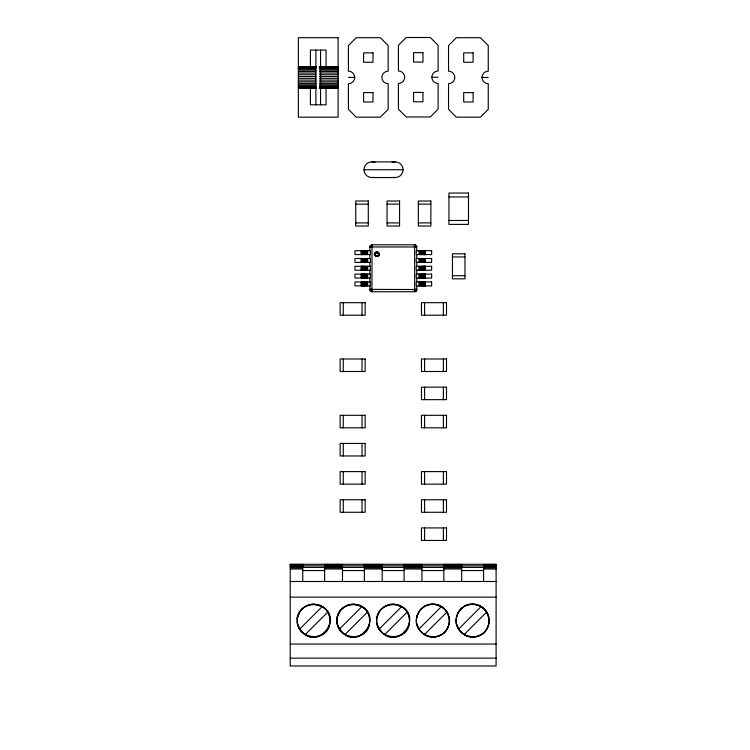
<?xml version="1.0" encoding="UTF-8"?>
<svg xmlns="http://www.w3.org/2000/svg" width="750" height="750" viewBox="0 0 750 750"><rect width="100%" height="100%" fill="white"/><g stroke="black" fill="none" stroke-linecap="round" stroke-linejoin="round"><path stroke-width="1.12" d="M376.969 252.497C370.744 256.847 383.034 256.669 376.988 251.841C385.791 257.953 367.706 257.184 376.988 251.841M414.684 289.425L416.747 289.753L414.675 289.462C418.678 290.391 415.688 290.016 414.684 289.387L414.637 247.003L416.663 246.422L416.775 250.669M369.853 250.669L369.966 246.422L372.197 244.8L414.431 244.8L416.663 246.422L414.675 247.069L416.747 246.788L414.684 247.153L416.775 247.153M416.663 290.109L414.656 289.5L416.334 290.747L414.637 289.528L371.953 289.387L372.019 246.975L414.609 246.975L416.522 246.084L414.637 247.003L416.091 245.494M416.775 289.387L414.684 289.387L416.775 289.387L416.775 285.863M297.591 617.4C294.122 631.087 311.55 642.656 322.819 634.256C334.884 627.047 330.825 606.516 316.903 604.491C310.538 603.169 303.609 606.047 300.047 611.475C297.891 615.019 294.45 624.759 300.047 611.475C303.075 607.003 308.297 604.219 313.697 604.181C353.128 611.719 311.831 660.9 297.544 623.569M337.322 617.4C333.853 631.087 351.281 642.656 362.55 634.256C374.616 627.047 370.556 606.516 356.634 604.491C350.269 603.169 343.341 606.047 339.769 611.475C337.622 615.019 334.181 624.759 339.769 611.475C342.806 607.003 348.028 604.219 353.428 604.181C392.859 611.719 351.562 660.9 337.275 623.569M377.053 617.4C373.575 631.087 391.012 642.656 402.281 634.256C414.347 627.056 410.287 606.516 396.366 604.491C390 603.169 383.072 606.047 379.5 611.475C377.353 615.019 373.912 624.759 379.5 611.475C382.538 607.003 387.759 604.219 393.159 604.181C432.591 611.719 391.294 660.9 377.006 623.569M416.784 617.4C412.116 635.691 441.047 644.963 447.863 627.347C455.803 612.094 434.109 596.334 422.006 608.306C419.344 610.678 417.506 613.913 416.784 617.4C418.219 609.909 425.259 604.125 432.891 604.181C449.128 603.366 455.531 627.638 440.953 634.913C427.987 643.088 410.981 627.45 417.919 613.856C423.581 599.391 447.019 602.344 449.044 617.634M456.516 617.4C451.847 635.691 480.778 644.963 487.594 627.347C495.534 612.094 473.841 596.334 461.737 608.306C459.075 610.678 457.238 613.913 456.516 617.4C457.95 609.909 464.991 604.125 472.622 604.181C488.859 603.366 495.262 627.638 480.684 634.913C467.719 643.088 450.712 627.45 457.65 613.856C463.312 599.391 486.741 602.344 488.775 617.634M376.594 256.519L376.678 255.863M372.197 291.731L372.159 289.631L372.197 291.731L414.431 291.731L416.091 291.047L414.609 289.556L415.809 291.281L414.544 289.603L415.162 291.619L414.469 289.631L414.806 291.703M414.797 244.828L414.469 246.9L415.809 245.25L414.581 246.947M377.25 252.534L377.391 251.897M329.803 623.803C326.991 642.769 296.344 639.75 297.272 620.606C296.344 601.219 327.309 598.659 329.85 617.634M369.534 623.803C366.713 642.769 336.075 639.75 337.003 620.606C336.075 601.219 367.041 598.659 369.581 617.634M409.266 623.803C406.444 642.769 375.806 639.75 376.734 620.606C375.806 601.219 406.772 598.659 409.312 617.634M448.997 623.803C447.159 634.913 432.919 640.809 423.769 634.256M488.728 623.803C486.891 634.913 472.65 640.809 463.5 634.256M376.209 256.434L376.397 255.806M371.475 291.619L372.122 289.622L370.538 291.047L371.831 291.703M377.522 252.619L377.766 252.009M375.834 256.284L376.134 255.694M371.137 291.478L372.084 289.603L370.819 291.281M377.775 252.75L378.122 252.188M375.497 256.078L375.891 255.544M416.091 291.047L414.609 289.556L415.819 291.272M378.009 252.919L378.441 252.431M299.653 629.119L322.209 606.562M305.184 634.65L327.741 612.084M339.384 629.119L361.941 606.562M344.916 634.65L367.472 612.084M379.116 629.119L401.672 606.562M384.647 634.65L407.203 612.084M422.241 633.113L418.847 629.119L441.403 606.562M424.378 634.65L446.934 612.084M461.972 633.113L458.578 629.119L481.134 606.562M464.109 634.65L486.666 612.084M375.197 255.816L375.675 255.356M378.206 253.125L378.722 252.713M414.637 247.003L416.334 245.775M371.953 289.387L369.853 289.387L371.953 289.425L370.303 290.766L372 289.528L370.106 290.447L369.853 285.863M374.944 255.506L375.487 255.131M378.366 253.369L378.938 253.041M374.756 255.159L375.356 254.887M378.488 253.622L379.106 253.406M369.966 290.109L371.962 289.462M374.625 254.784L375.253 254.616M378.562 253.903L379.209 253.791M374.55 254.391L375.206 254.334M392.053 162.169L395.269 161.897A7.819 7.819 0 0 1 403.097 169.725A7.819 7.819 0 0 1 395.269 177.544L371.812 177.544A7.819 7.819 0 0 1 363.984 169.725A7.819 7.819 0 0 1 371.812 161.897L395.269 161.897M371.812 177.544L373.959 177.366M298.369 66.562L316.537 66.562M319.35 66.562L338.1 66.562M298.369 66.712L315.9 66.712M319.406 66.712L338.1 66.712M298.369 67.153L315.9 67.153M319.406 67.153L338.1 67.153M298.369 67.875L315.9 67.875M319.406 67.875L338.1 67.875M298.369 68.859L315.9 68.859M319.406 68.859L338.1 68.859M298.369 70.069L315.9 70.069M319.406 70.069L338.1 70.069M298.369 71.484L315.9 71.484M319.406 71.484L338.1 71.484M298.369 73.069L315.9 73.069M319.406 73.069L338.1 73.069M298.369 74.766L315.9 74.766M319.406 74.766L338.1 74.766M298.369 76.537L315.9 76.537M319.406 76.537L338.1 76.537M431.878 77.231A6.253 6.253 0 0 0 438.131 83.484L438.131 109.144L430.312 116.963L406.219 116.963L398.4 109.144L398.4 83.484A6.253 6.253 0 0 0 404.653 77.231A6.253 6.253 0 0 0 398.4 70.978L398.4 45.319L406.219 37.5L430.312 37.5L438.131 45.319L438.131 70.978A6.253 6.253 0 0 0 431.878 77.231L438.131 77.231M348.422 77.438L354.684 77.438A6.253 6.253 0 0 0 348.422 71.175L348.422 45.525L356.241 37.706L380.334 37.706L388.153 45.525L388.153 71.175A6.253 6.253 0 0 0 381.9 77.438A6.253 6.253 0 0 0 388.153 83.691L388.153 109.341L380.334 117.169L356.241 117.169L348.422 109.341L348.422 83.691A6.253 6.253 0 0 0 354.684 77.438M482.006 77.438A6.253 6.253 0 0 1 488.259 71.175L488.259 45.525L480.441 37.706L456.356 37.706L448.538 45.525L448.538 71.175A6.253 6.253 0 0 1 454.791 77.438A6.253 6.253 0 0 1 448.538 83.691L448.538 109.341L456.356 117.169L480.441 117.169L488.259 109.341L488.259 83.691A6.253 6.253 0 0 1 482.006 77.438L488.259 77.438M298.369 78.328L315.9 78.328M319.406 78.328L338.1 78.328M298.369 80.1L315.9 80.1M319.406 80.1L338.1 80.1M298.369 81.797L315.9 81.797M319.406 81.797L338.1 81.797M298.369 83.381L315.9 83.381M319.406 83.381L338.1 83.381M298.369 84.797L315.9 84.797M319.406 84.797L338.1 84.797M298.369 86.016L315.9 86.016M319.406 86.016L338.1 86.016M298.369 86.991L315.9 86.991M319.406 86.991L338.1 86.991M298.369 87.713L315.9 87.713M319.406 87.713L338.1 87.713M298.369 88.153L315.9 88.153M319.406 88.153L338.1 88.153M298.369 88.303L316.537 88.303M319.35 88.303L338.1 88.303M363.984 169.725L403.097 169.725M448.959 196.959L468.478 196.959M355.772 204.131L368.287 204.131M387.056 204.131L399.572 204.131M418.341 204.131L430.856 204.131M448.959 220.472L468.478 220.472M355.772 222.909L368.287 222.909M387.056 222.909L399.572 222.909M418.341 222.909L430.856 222.909M369.853 247.153L371.953 247.153L369.966 246.422L371.962 247.069L370.303 245.775L371.962 247.069M378.581 254.184L379.237 254.184M452.456 256.941L464.972 256.941M452.456 275.709L464.972 275.709M290.231 564.45L302.747 564.45M324.647 564.45L342.478 564.45M364.378 564.45L382.209 564.45M404.109 564.45L421.941 564.45M443.841 564.45L461.672 564.45M483.572 564.45L496.087 564.45M290.231 564.919L302.747 564.919M324.647 564.919L342.478 564.919M364.378 564.919L382.209 564.919M404.109 564.919L421.941 564.919M443.841 564.919L461.672 564.919M483.572 564.919L496.087 564.919M290.231 565.669L302.747 565.669M324.647 565.669L342.478 565.669M364.378 565.669L382.209 565.669M404.109 565.669L421.941 565.669M443.841 565.669L461.672 565.669M483.572 565.669L496.087 565.669M302.747 565.856L324.647 565.856M342.478 565.856L364.378 565.856M382.209 565.856L404.109 565.856M421.941 565.856L443.841 565.856M461.672 565.856L483.572 565.856M290.231 566.634L302.747 566.634M324.647 566.634L342.478 566.634M364.378 566.634L382.209 566.634M404.109 566.634L421.941 566.634M443.841 566.634L461.672 566.634M483.572 566.634L496.087 566.634M302.747 567.422L324.647 567.422M342.478 567.422L364.378 567.422M382.209 567.422L404.109 567.422M421.941 567.422L443.841 567.422M461.672 567.422L483.572 567.422M290.231 567.769L302.747 567.769M324.647 567.769L342.478 567.769M364.378 567.769L382.209 567.769M404.109 567.769L421.941 567.769M443.841 567.769L461.672 567.769M483.572 567.769L496.087 567.769M290.231 568.987L302.747 568.987M324.647 568.987L342.478 568.987M364.378 568.987L382.209 568.987M404.109 568.987L421.941 568.987M443.841 568.987L461.672 568.987M483.572 568.987L496.087 568.987M302.747 570.553L324.647 570.553M342.478 570.553L364.378 570.553M382.209 570.553L404.109 570.553M421.941 570.553L443.841 570.553M461.672 570.553L483.572 570.553M290.231 581.503L496.087 581.503M290.231 597.141L496.087 597.141M290.231 644.062L496.087 644.062M290.231 658.144L496.087 658.144M371.812 161.897L375.028 162.169M393.122 177.366L395.269 177.544M374.55 253.988L375.206 254.044M369.881 246.788L371.953 247.106M378.562 254.475L379.209 254.588M374.625 253.594L375.253 253.763M378.488 254.756L379.106 254.972M374.756 253.219L375.356 253.491M414.656 289.5L416.522 290.447M378.366 255.009L378.938 255.338M374.944 252.872L375.487 253.247M414.609 289.556L416.334 290.766M378.206 255.253L378.722 255.666M375.197 252.562L375.675 253.022M370.538 245.494L372.019 246.975M378.009 255.459L378.441 255.947M375.497 252.3L375.891 252.834M370.819 245.25L372.056 246.947L372.197 244.8M377.775 255.628L378.122 256.191M414.516 289.622L415.162 291.609M375.834 252.094L376.134 252.684M458.578 629.119L456.469 623.569M418.847 629.119L416.737 623.569M377.522 255.759L377.766 256.369M376.209 251.944L376.397 252.572M377.25 255.844L377.391 256.481M376.594 251.859L376.678 252.516M376.969 255.881L376.988 256.537M483.572 564.291L483.572 581.503M461.672 564.291L461.672 581.503M443.841 564.291L443.841 581.503M443.372 302.681L443.372 315.197M443.372 358.988L443.372 371.503M443.372 387.15L443.372 399.656M443.372 415.303L443.372 427.819M443.372 471.609L443.372 484.125M443.372 499.772L443.372 512.278M443.372 527.925L443.372 540.441M425.456 250.669L425.456 254.578M425.456 258.488L425.456 262.397M425.456 266.316L425.456 270.225M425.456 274.134L425.456 278.044M425.456 281.953L425.456 285.863M425.203 250.669L425.203 254.578M425.203 258.488L425.203 262.397M425.203 266.316L425.203 270.225M425.203 274.134L425.203 278.044M425.203 281.953L425.203 285.863M424.959 250.669L424.959 254.578M424.959 258.488L424.959 262.397M424.959 266.316L424.959 270.225M424.959 274.134L424.959 278.044M424.959 281.953L424.959 285.863M424.734 250.669L424.734 254.578M424.734 258.488L424.734 262.397M424.734 266.316L424.734 270.225M424.734 274.134L424.734 278.044M424.734 281.953L424.734 285.863M424.519 250.669L424.519 254.578M424.519 258.488L424.519 262.397M424.519 266.316L424.519 270.225M424.519 274.134L424.519 278.044M424.519 281.953L424.519 285.863M424.603 302.681L424.603 315.197M424.603 358.988L424.603 371.503M424.603 387.15L424.603 399.656M424.603 415.303L424.603 427.819M424.603 471.609L424.603 484.125M424.603 499.772L424.603 512.278M424.603 527.925L424.603 540.441M424.331 250.669L424.331 254.578M424.331 258.488L424.331 262.397M424.331 266.316L424.331 270.225M424.331 274.134L424.331 278.044M424.331 281.953L424.331 285.863M424.172 250.669L424.172 254.578M424.172 258.488L424.172 262.397M424.172 266.316L424.172 270.225M424.172 274.134L424.172 278.044M424.172 281.953L424.172 285.863M424.05 250.669L424.05 254.578M424.05 258.488L424.05 262.397M424.05 266.316L424.05 270.225M424.05 274.134L424.05 278.044M424.05 281.953L424.05 285.863M423.9 250.669L423.956 254.578M423.9 258.488L423.956 262.397M423.9 266.316L423.956 270.225M423.9 274.134L423.956 278.044M423.956 281.953L423.9 285.863M423.328 250.669L423.328 254.578M423.328 258.488L423.328 262.397M423.328 266.316L423.328 270.225M423.328 274.134L423.328 278.044M423.328 281.953L423.328 285.863M423.178 250.669L423.178 254.578M423.178 258.488L423.178 262.397M423.178 266.316L423.178 270.225M423.178 274.134L423.178 278.044M423.178 281.953L423.178 285.863M422.916 250.669L422.916 254.578M422.916 258.488L422.916 262.397M422.916 266.316L422.916 270.225M422.916 274.134L422.916 278.044M422.916 281.953L422.916 285.863M422.559 250.669L422.559 254.578M422.559 258.488L422.559 262.397M422.559 266.316L422.559 270.225M422.559 274.134L422.559 278.044M422.559 281.953L422.559 285.863M422.119 250.669L422.119 254.578M422.119 258.488L422.119 262.397M422.119 266.316L422.119 270.225M422.119 274.134L422.119 278.044M422.119 281.953L422.119 285.863M421.941 564.291L421.941 581.503M421.594 250.669L421.594 254.578M421.594 258.488L421.594 262.397M421.594 266.316L421.594 270.225M421.594 274.134L421.594 278.044M421.594 281.953L421.594 285.863M421.003 250.669L421.003 254.578M421.003 258.488L421.003 262.397M421.003 266.316L421.003 270.225M421.003 274.134L421.003 278.044M421.003 281.953L421.003 285.863M420.356 250.669L420.356 254.578M420.356 258.488L420.356 262.397M420.356 266.316L420.356 270.225M420.356 274.134L420.356 278.044M420.356 281.953L420.356 285.863M419.681 250.669L419.681 254.578M419.681 258.488L419.681 262.397M419.681 266.316L419.681 270.225M419.681 274.134L419.681 278.044M419.681 281.953L419.681 285.863M418.988 250.669L418.988 254.578M418.988 258.488L418.988 262.397M418.988 266.316L418.988 270.225M418.988 274.134L418.988 278.044M418.988 281.953L418.988 285.863M416.775 254.578L416.775 258.488M416.775 262.397L416.775 266.316M416.775 270.225L416.775 274.134M416.775 278.044L416.775 281.953M414.431 244.8L414.431 246.9M414.431 289.631L414.431 291.731M404.109 564.291L404.109 581.503M382.209 564.291L382.209 581.503M369.853 254.578L369.853 258.488M369.853 262.397L369.853 266.316M369.853 270.225L369.853 274.134M369.853 278.044L369.853 281.953M367.65 250.669L367.65 254.578M367.65 258.488L367.65 262.397M367.65 266.316L367.65 270.225M367.65 274.134L367.65 278.044M367.65 281.953L367.65 285.863M366.956 250.669L366.956 254.578M366.956 258.488L366.956 262.397M366.956 266.316L366.956 270.225M366.956 274.134L366.956 278.044M366.956 281.953L366.956 285.863M366.272 250.669L366.272 254.578M366.272 258.488L366.272 262.397M366.272 266.316L366.272 270.225M366.272 274.134L366.272 278.044M366.272 281.953L366.272 285.863M365.634 250.669L365.634 254.578M365.634 258.488L365.634 262.397M365.634 266.316L365.634 270.225M365.634 274.134L365.634 278.044M365.634 281.953L365.634 285.863M365.044 250.669L365.044 254.578M365.044 258.488L365.044 262.397M365.044 266.316L365.044 270.225M365.044 274.134L365.044 278.044M365.044 281.953L365.044 285.863M364.519 250.669L364.519 254.578M364.519 258.488L364.519 262.397M364.519 266.316L364.519 270.225M364.519 274.134L364.519 278.044M364.519 281.953L364.519 285.863M364.378 564.291L364.378 581.503M364.069 250.669L364.069 254.578M364.069 258.488L364.069 262.397M364.069 266.316L364.069 270.225M364.069 274.134L364.069 278.044M364.069 281.953L364.069 285.863M363.712 250.669L363.712 254.578M363.712 258.488L363.712 262.397M363.712 266.316L363.712 270.225M363.712 274.134L363.712 278.044M363.712 281.953L363.712 285.863M363.459 250.669L363.459 254.578M363.459 258.488L363.459 262.397M363.459 266.316L363.459 270.225M363.459 274.134L363.459 278.044M363.459 281.953L363.459 285.863M363.309 250.669L363.309 254.578M363.309 258.488L363.309 262.397M363.309 266.316L363.309 270.225M363.309 274.134L363.309 278.044M363.309 281.953L363.309 285.863M362.728 250.669L362.681 254.578M362.728 258.488L362.681 262.397M362.681 266.316L362.728 270.225M362.681 274.134L362.728 278.044M362.728 281.953L362.681 285.863M362.587 250.669L362.456 254.578M362.587 258.488L362.456 262.397M362.456 266.316L362.587 270.225M362.587 274.134L362.456 278.044M362.587 281.953L362.456 285.863M362.297 250.669L362.297 254.578M362.297 258.488L362.297 262.397M362.297 266.316L362.297 270.225M362.297 274.134L362.297 278.044M362.297 281.953L362.297 285.863M362.109 250.669L362.109 254.578M362.109 258.488L362.109 262.397M362.109 266.316L362.109 270.225M362.109 274.134L362.109 278.044M362.109 281.953L362.109 285.863M362.034 302.681L362.034 315.197M362.034 358.988L362.034 371.503M362.034 415.303L362.034 427.819M362.034 443.456L362.034 455.972M362.034 471.609L362.034 484.125M362.034 499.772L362.034 512.278M361.903 250.669L361.903 254.578M361.903 258.488L361.903 262.397M361.903 266.316L361.903 270.225M361.903 274.134L361.903 278.044M361.903 281.953L361.903 285.863M361.669 250.669L361.669 254.578M361.669 258.488L361.669 262.397M361.669 266.316L361.669 270.225M361.669 274.134L361.669 278.044M361.669 281.953L361.669 285.863M361.425 250.669L361.425 254.578M361.425 258.488L361.425 262.397M361.425 266.316L361.425 270.225M361.425 274.134L361.425 278.044M361.425 281.953L361.425 285.863M361.181 250.669L361.181 254.578M361.181 258.488L361.181 262.397M361.181 266.316L361.181 270.225M361.181 274.134L361.181 278.044M361.181 281.953L361.181 285.863M343.266 302.681L343.266 315.197M343.266 358.988L343.266 371.503M343.266 415.303L343.266 427.819M343.266 443.456L343.266 455.972M343.266 471.609L343.266 484.125M343.266 499.772L343.266 512.278M342.478 564.291L342.478 581.503M326.053 66.562L326.053 50.062L310.416 50.062L310.416 66.562M326.053 88.303L326.053 104.803L310.416 104.803L310.416 88.303M324.647 564.291L324.647 581.503M320.578 50.062L320.578 104.803M315.891 50.062L315.891 104.803M302.747 564.291L302.747 581.503M415.162 244.922L414.506 246.909L415.162 244.922M338.1 37.706L298.369 37.706L298.369 117.169L338.1 117.169L338.1 37.706M422.963 52.669L413.569 52.669L413.569 62.062L422.963 62.062L422.963 52.669M372.984 52.875L363.6 52.875L363.6 62.259L372.984 62.259L372.984 52.875M473.091 52.875L463.706 52.875L463.706 62.259L473.091 62.259L473.091 52.875M422.963 92.4L413.569 92.4L413.569 101.784L422.963 101.784L422.963 92.4M372.984 92.606L363.6 92.606L363.6 101.991L372.984 101.991L372.984 92.606M473.091 92.606L463.706 92.606L463.706 101.991L473.091 101.991L473.091 92.606M468.478 193.05L448.959 193.05L448.959 224.391L468.478 224.391L468.478 193.05M368.287 201.009L355.772 201.009L355.772 226.031L368.287 226.031L368.287 201.009M399.572 201.009L387.056 201.009L387.056 226.031L399.572 226.031L399.572 201.009M430.856 201.009L418.341 201.009L418.341 226.031L430.856 226.031L430.856 201.009M370.369 250.669L354.994 250.669L354.994 254.578L370.369 254.578L370.369 250.669M431.644 250.669L416.259 250.669L416.259 254.578L431.644 254.578L431.644 250.669M464.972 253.809L452.456 253.809L452.456 278.841L464.972 278.841L464.972 253.809M370.369 258.488L354.994 258.488L354.994 262.397L370.369 262.397L370.369 258.488M431.644 258.488L416.259 258.488L416.259 262.397L431.644 262.397L431.644 258.488M370.369 266.316L354.994 266.316L354.994 270.225L370.369 270.225L370.369 266.316M431.644 266.316L416.259 266.316L416.259 270.225L431.644 270.225L431.644 266.316M370.369 274.134L354.994 274.134L354.994 278.044L370.369 278.044L370.369 274.134M431.644 274.134L416.259 274.134L416.259 278.044L431.644 278.044L431.644 274.134M370.369 281.953L354.994 281.953L354.994 285.863L370.369 285.863L370.369 281.953M431.644 281.953L416.259 281.953L416.259 285.863L431.644 285.863L431.644 281.953M365.156 302.681L340.134 302.681L340.134 315.197L365.156 315.197L365.156 302.681M446.503 302.681L421.472 302.681L421.472 315.197L446.503 315.197L446.503 302.681M365.156 358.988L340.134 358.988L340.134 371.503L365.156 371.503L365.156 358.988M446.503 358.988L421.472 358.988L421.472 371.503L446.503 371.503L446.503 358.988M446.503 387.15L421.472 387.15L421.472 399.656L446.503 399.656L446.503 387.15M365.156 415.303L340.134 415.303L340.134 427.819L365.156 427.819L365.156 415.303M446.503 415.303L421.472 415.303L421.472 427.819L446.503 427.819L446.503 415.303M365.156 443.456L340.134 443.456L340.134 455.972L365.156 455.972L365.156 443.456M365.156 471.609L340.134 471.609L340.134 484.125L365.156 484.125L365.156 471.609M446.503 471.609L421.472 471.609L421.472 484.125L446.503 484.125L446.503 471.609M365.156 499.772L340.134 499.772L340.134 512.278L365.156 512.278L365.156 499.772M446.503 499.772L421.472 499.772L421.472 512.278L446.503 512.278L446.503 499.772M446.503 527.925L421.472 527.925L421.472 540.441L446.503 540.441L446.503 527.925M496.087 564.291L290.231 564.291L290.231 665.962L496.087 665.962L496.087 564.291M372.084 246.928L371.475 244.922L372.084 246.928"/></g></svg>
